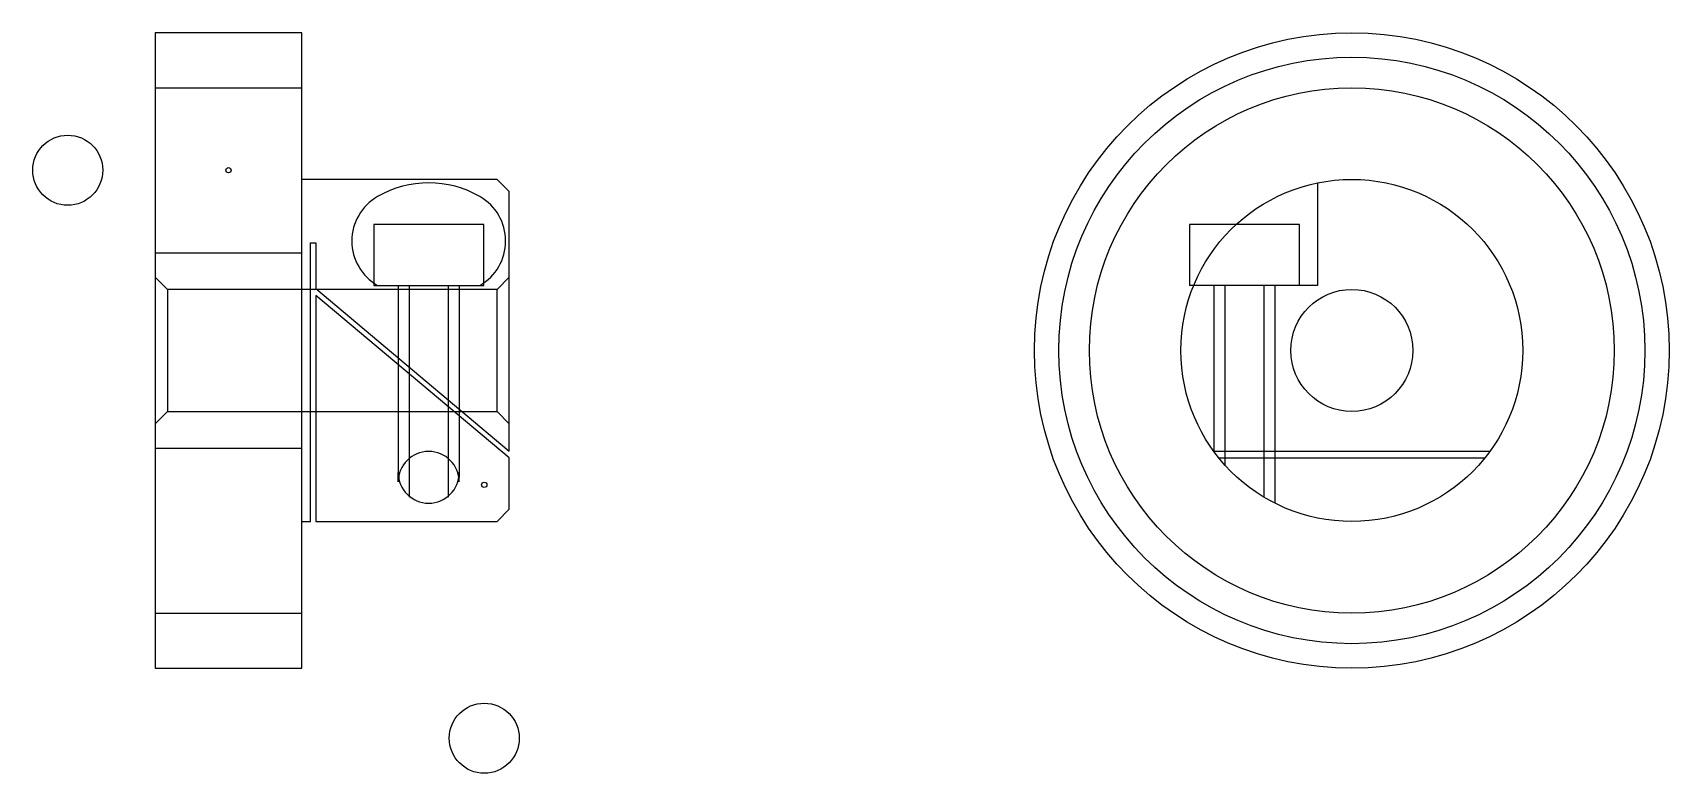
# Model space of a CAD drawing. Header units: metres. Extents: x 16.5 to 83.5, y 12.3 to 42.6.
import ezdxf

# ---------------------------------------------------------------- set-up
doc = ezdxf.new("R2010")
doc.units = ezdxf.units.M

msp = doc.modelspace()

# ---------------------------------------------------------------- linework, layer by layer
at = {"color": 4}
for p, q in [((21.504423, 40.318584), (27.504423, 40.318584)), ((30.605137, 32.228584), (34.803711, 32.228584)), ((64.849205, 25.449305), (76.168488, 25.449305)), ((65.064583, 25.168585), (75.95311, 25.168585)), ((31.454422, 24.186092), (31.454422, 24.567385)), ((33.954422, 24.186092), (33.954422, 24.567385)), ((21.504423, 18.818584), (27.504423, 18.818584))]:
    msp.add_line(p, q, dxfattribs=at)
for points in [[(21.504423, 16.568584), (21.504423, 16.568584), (27.504423, 16.568584), (27.504423, 16.568584), (27.504423, 42.568584), (27.504423, 42.568584), (21.504423, 42.568584), (21.504423, 42.568584), (21.504423, 16.568584)], [(27.504423, 22.568584), (27.862831, 22.568584), (27.862831, 33.968586), (28.077875, 33.968586), (28.077875, 32.100468), (36.004425, 25.449305), (36.004425, 36.068584), (35.504425, 36.568584), (27.504423, 36.568584)], [(30.454422, 32.228584), (34.954422, 32.228584), (34.954422, 34.728584), (30.454422, 34.728584), (30.454422, 32.228584)], [(28.077875, 22.568584), (35.504425, 22.568584), (36.004425, 23.068584), (36.004425, 25.168585), (28.077875, 31.819748), (28.077875, 22.568584)]]:
    msp.add_lwpolyline(points, dxfattribs=at)
for radius in [13, 10.75, 7, 2.5]:
    msp.add_circle((70.50885, 29.568584), radius, dxfattribs=at)
at = {"color": 5}
for centre, radius in [((17.920353, 36.943584), 1.433628), ((24.504423, 36.943584), 0.107522), ((34.979424, 24.068584), 0.107522), ((34.979424, 13.701328), 1.433628)]:
    msp.add_circle(centre, radius, dxfattribs=at)
at = {"color": 4}
for centre, radius, start, end in [((32.704422, 32.228584), 4.198571, 59.99999614, 119.99999362), ((31.654781, 34.046619), 2.099286, 119.99998849, 240.00000297), ((33.754066, 34.046619), 2.099286, 300.00002094, 59.99998931), ((32.704422, 24.186092), 1.25, 0, 180), ((32.704422, 24.567385), 1.25, 180, 0)]:
    msp.add_arc(centre, radius, start, end, dxfattribs=at)
at = {"layer": 'DASHDOT', "color": 7}
msp.add_circle((70.50885, 29.568584), 12, dxfattribs=at)
at = {"layer": 'HIDDEN', "color": 4}
for p, q in [((21.504423, 33.568584), (27.504423, 33.568584)), ((31.454422, 32.228584), (31.454422, 24.376738)), ((31.904423, 32.228584), (31.904423, 23.565252)), ((33.504425, 32.228584), (33.504425, 23.565252)), ((33.954422, 32.228584), (33.954422, 24.376738)), ((36.004425, 32.568584), (35.504425, 32.068584)), ((64.858849, 32.228584), (64.858849, 25.436092)), ((65.308846, 32.228584), (65.308846, 24.882435)), ((66.908852, 32.228584), (66.908852, 23.565252)), ((67.358849, 32.228584), (67.358849, 23.317385)), ((22.004423, 32.068584), (22.004423, 27.068584)), ((36.004425, 26.568584), (35.504425, 27.068584)), ((21.504423, 25.568584), (27.504423, 25.568584))]:
    msp.add_line(p, q, dxfattribs=at)
for points in [[(69.108849, 36.427155), (69.108849, 32.228584), (63.858849, 32.228584)], [(68.358849, 32.228584), (68.358849, 34.728584), (63.858849, 34.728584), (63.858849, 32.228584)], [(21.504423, 26.568584), (22.004423, 27.068584), (35.504425, 27.068584), (35.504425, 32.068584), (22.004423, 32.068584), (21.504423, 32.568584)]]:
    msp.add_lwpolyline(points, dxfattribs=at)

doc.saveas('drawing.dxf')
